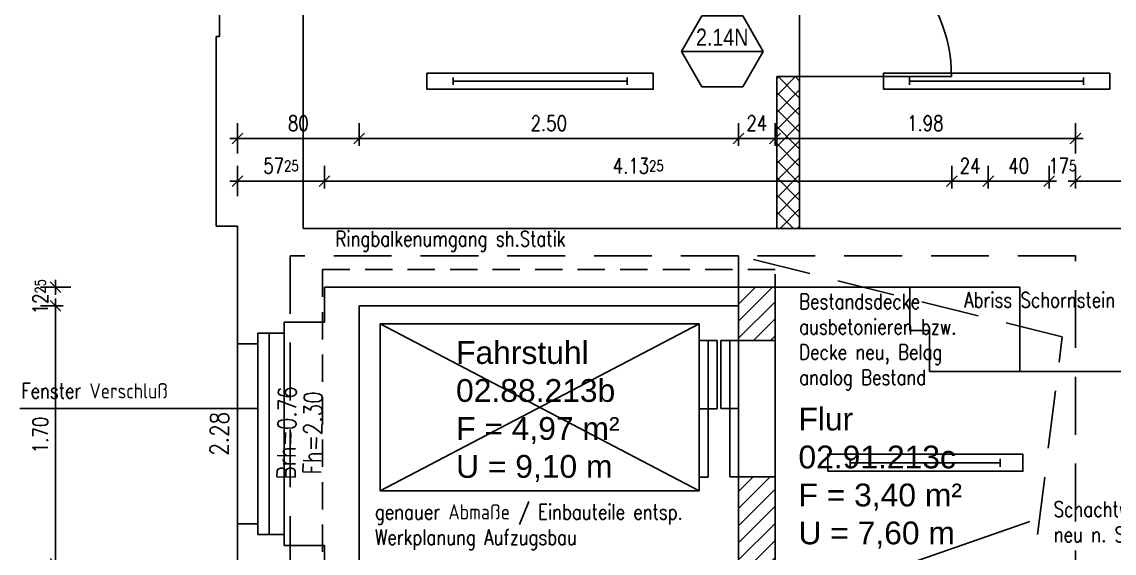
# Model space of a CAD drawing. Header units: metres. Extents: x 374 to 510, y -373 to -311.
# Drawn here: x 396.88 to 404.08, y -322.61 to -319.11 of the extents above; entities that cross this region are included whole.
import ezdxf
from ezdxf.enums import TextEntityAlignment as Align

# ---------------------------------------------------------------- set-up
doc = ezdxf.new("R2010")
doc.units = ezdxf.units.M
doc.header["$LTSCALE"] = 0.03
for name, pattern in [('AUSGEZOGEN', [0]), ('GESTRICHELT', [9, 6, -3]), ('STRICHLINIE', [19.05, 12.7, -6.35])]:
    doc.linetypes.add(name, pattern=pattern)
doc.layers.get('0').update_dxf_attribs({"linetype": 'CONTINUOUS'})
doc.layers.get('Defpoints').update_dxf_attribs({"linetype": 'CONTINUOUS'})
for name, color, linetype in [('A_abriss', 44, '_ABBRUCH'), ('A_ansicht', 9, 'CONTINUOUS'), ('A_aufzug', 3, 'CONTINUOUS'), ('A_fenster', 7, 'CONTINUOUS'), ('A_höhen', 3, 'CONTINUOUS'), ('A_MÖBEL', 1, 'CONTINUOUS'), ('A_NR_TÜR', 1, 'CONTINUOUS'), ('A_schraffur', 10, 'CONTINUOUS'), ('A_text', 5, 'CONTINUOUS'), ('A_trockenbau', 2, 'CONTINUOUS'), ('A_Tuernummern', 1, 'CONTINUOUS'), ('A_TXT-TUER', 1, 'CONTINUOUS'), ('A_türen', 9, 'CONTINUOUS'), ('A_verdeckt', 8, 'STRICHLINIE'), ('A_wände', 4, 'CONTINUOUS'), ('A_WÄNDE_NEU', 6, 'CONTINUOUS'), ('CKMA0002', 2, 'CONTINUOUS'), ('E__LEUCHTEN', 6, 'AUSGEZOGEN')]:
    doc.layers.add(name, color=color, linetype=linetype)
doc.styles.add('arial-n', font='ARIALN.TTF')
doc.styles.add('NORM', font='simplex.shx', dxfattribs={"width": 0.7, "bigfont": 'bigfont.shx'})
doc.styles.add('PITSIMP8', font='PITSIMP8.SHX')
doc.styles.add('SIMPLEX', font='simplex.shx', dxfattribs={"width": 0.8, "height": 0.1})
doc.styles.get("Standard").update_dxf_attribs({"font": 'ARIAL.TTF', "height": 1})
doc.linetypes.add('_ABBRUCH', pattern='A,25,[101,cadkon.shx,S=3.5,R=0,X=0,Y=0],25', length=50)
doc.dimstyles.get("Standard").update_dxf_attribs({"dimtxt": 0.1, "dimasz": 0.05, "dimexe": 0.1, "dimexo": 0.0625, "dimgap": 0.05, "dimtad": 1, "dimdec": 3, "dimrnd": 0.0025, "dimzin": 0, "dimdsep": 46, "dimlunit": 3, "dimtxsty": 'SIMPLEX', "dimblk": 'DIMCROSS', "dimcen": 0.09, "dimdle": 0.025, "dimclrd": 1, "dimclre": 1, "dimclrt": 6, "dimadec": 0, "dimazin": 0, "dimtfac": 1, "dimtdec": 3, "dimtofl": 0, "dimtmove": 2, "dimatfit": 3, "dimldrblk": 'DIMCROSS', "dimfxl": 1, "dimtvp": 1, "dimtolj": 1, "dimtzin": 0, "dimarcsym": 0})

# ---------------------------------------------------------------- blocks, each defined once
blk = doc.blocks.new('Aufzug')
at = {"layer": 'A_aufzug', "color": 1, "linetype": 'GESTRICHELT'}
for p, q in [((2.74, 0.24), (-0.24, 0.24)), ((-0.24, 0.24), (-0.24, -1.94)), ((2.74, 0.03), (2.74, 0.24))]:
    blk.add_line(p, q, dxfattribs=at)
at = {"layer": 'A_aufzug', "linetype": 'Continuous'}
for p, q in [((2.5, 0), (0, 0)), ((0, 0), (0, -1.7)), ((2.5, -1.7), (2.5, 0)), ((2.74, -1.94), (2.74, 0.03)), ((2.2395, -0.1186), (0.1395, -0.1186)), ((0.1395, -0.1186), (0.1395, -1.2186)), ((2.2395, -1.2186), (2.2395, -0.1186)), ((2.2995, -0.2274), (2.2395, -0.2274)), ((2.2995, -0.2274), (2.2995, -0.6774)), ((2.3595, -0.2274), (2.2995, -0.2274)), ((2.3595, -0.6774), (2.3595, -0.2274)), ((2.3834, -0.2266), (2.3834, -0.6766)), ((2.4434, -0.2266), (2.3834, -0.2266)), ((2.4434, -0.6766), (2.4434, -0.2266)), ((2.4435, -0.2266), (2.5, -0.2266)), ((2.74, -0.2266), (2.5, -0.2266)), ((2.2995, -0.6774), (2.2395, -0.6774)), ((2.2395, -0.6774), (2.2395, -1.1276)), ((2.2995, -1.1276), (2.2995, -0.6774)), ((2.2995, -0.6774), (2.3595, -0.6774)), ((2.3834, -0.6766), (2.4434, -0.6766)), ((2.4414, -0.6766), (2.4414, -1.1266)), ((2.5, -0.6766), (2.4434, -0.6766)), ((2.2395, -1.1276), (2.2995, -1.1276)), ((2.4414, -1.1266), (2.5, -1.1266)), ((2.5, -1.1266), (2.74, -1.1266)), ((0.1395, -1.2186), (2.2395, -1.2186)), ((0, -1.7), (2.5, -1.7)), ((-0.24, -1.94), (2.74, -1.94))]:
    blk.add_line(p, q, dxfattribs=at)
blk = doc.blocks.new('DIMCROSS')
at = {"color": 0, "linetype": 'ByBlock'}
blk.add_line((-1, 0), (1, 0), dxfattribs=at)
at = {"linetype": 'ByBlock'}
blk.add_line((-0.707107, -0.707107), (0.707107, 0.707107), dxfattribs=at)
blk = doc.blocks.new('*D115')
at = {"layer": 'CKMA0002', "color": 1, "linetype": 'Continuous', "lineweight": -2}
for p, q in [((398.3044, -319.9777), (398.3044, -319.7777)), ((399.1044, -319.9277), (399.1044, -319.7777)), ((398.3544, -319.8777), (399.0544, -319.8777))]:
    blk.add_line(p, q, dxfattribs=at)
at = {"layer": 'Defpoints', "color": 0, "linetype": 'Continuous'}
for p in [(399.1044, -319.8777), (399.1044, -321.8799), (398.3044, -321.9299)]:
    blk.add_point(p, dxfattribs=at)
at = {"layer": 'CKMA0002', "color": 1, "linetype": 'Continuous', "lineweight": -2, "xscale": 0.05, "yscale": 0.05, "zscale": 0.05, "rotation": 180}
blk.add_blockref('DIMCROSS', (398.3044, -319.8777), dxfattribs=at)
at = {"layer": 'CKMA0002', "color": 1, "linetype": 'Continuous', "lineweight": -2, "xscale": 0.05, "yscale": 0.05, "zscale": 0.05}
blk.add_blockref('DIMCROSS', (399.1044, -319.8777), dxfattribs=at)
at = {"layer": 'CKMA0002', "color": 3, "linetype": 'Continuous', "insert": (398.7044, -319.7777), "char_height": 0.1, "attachment_point": 5, "style": 'SIMPLEX'}
blk.add_mtext('\\A1;80{\\A1\\H0.7x\\S;}', dxfattribs=at)
blk = doc.blocks.new('*D116')
at = {"layer": 'CKMA0002', "color": 1, "linetype": 'Continuous', "lineweight": -2}
for p, q in [((401.6044, -319.9277), (401.6044, -319.7777)), ((399.1544, -319.8777), (401.5544, -319.8777))]:
    blk.add_line(p, q, dxfattribs=at)
at = {"layer": 'Defpoints', "color": 0, "linetype": 'Continuous'}
for p in [(401.6044, -319.8777), (399.1044, -321.8799), (401.6044, -321.8799)]:
    blk.add_point(p, dxfattribs=at)
at = {"layer": 'CKMA0002', "color": 1, "linetype": 'Continuous', "lineweight": -2, "xscale": 0.05, "yscale": 0.05, "zscale": 0.05, "rotation": 180}
blk.add_blockref('DIMCROSS', (399.1044, -319.8777), dxfattribs=at)
at = {"layer": 'CKMA0002', "color": 1, "linetype": 'Continuous', "lineweight": -2, "xscale": 0.05, "yscale": 0.05, "zscale": 0.05}
blk.add_blockref('DIMCROSS', (401.6044, -319.8777), dxfattribs=at)
at = {"layer": 'CKMA0002', "color": 3, "linetype": 'Continuous', "insert": (400.3544, -319.7777), "char_height": 0.1, "attachment_point": 5, "style": 'SIMPLEX'}
blk.add_mtext('\\A1;2.50{\\A1\\H0.7x\\S;}', dxfattribs=at)
blk = doc.blocks.new('*D117')
at = {"layer": 'CKMA0002', "color": 1, "linetype": 'Continuous', "lineweight": -2}
for p, q in [((401.8444, -319.9277), (401.8444, -319.7777)), ((401.6544, -319.8777), (401.7944, -319.8777))]:
    blk.add_line(p, q, dxfattribs=at)
at = {"layer": 'Defpoints', "color": 0, "linetype": 'Continuous'}
for p in [(401.8444, -319.8777), (401.8444, -321.4665), (401.6044, -321.8799)]:
    blk.add_point(p, dxfattribs=at)
at = {"layer": 'CKMA0002', "color": 1, "linetype": 'Continuous', "lineweight": -2, "xscale": 0.05, "yscale": 0.05, "zscale": 0.05, "rotation": 180}
blk.add_blockref('DIMCROSS', (401.6044, -319.8777), dxfattribs=at)
at = {"layer": 'CKMA0002', "color": 1, "linetype": 'Continuous', "lineweight": -2, "xscale": 0.05, "yscale": 0.05, "zscale": 0.05}
blk.add_blockref('DIMCROSS', (401.8444, -319.8777), dxfattribs=at)
at = {"layer": 'CKMA0002', "color": 3, "linetype": 'Continuous', "insert": (401.7244, -319.7777), "char_height": 0.1, "attachment_point": 5, "style": 'SIMPLEX'}
blk.add_mtext('\\A1;24{\\A1\\H0.7x\\S;}', dxfattribs=at)
blk = doc.blocks.new('*D118')
at = {"layer": 'CKMA0002', "color": 1, "linetype": 'Continuous', "lineweight": -2}
for p, q in [((403.8244, -319.9777), (403.8244, -319.7777)), ((401.8944, -319.8777), (403.7744, -319.8777))]:
    blk.add_line(p, q, dxfattribs=at)
at = {"layer": 'Defpoints', "color": 0, "linetype": 'Continuous'}
for p in [(403.8244, -319.8777), (401.8444, -321.4665), (403.8244, -322.7906)]:
    blk.add_point(p, dxfattribs=at)
at = {"layer": 'CKMA0002', "color": 1, "linetype": 'Continuous', "lineweight": -2, "xscale": 0.05, "yscale": 0.05, "zscale": 0.05, "rotation": 180}
blk.add_blockref('DIMCROSS', (401.8444, -319.8777), dxfattribs=at)
at = {"layer": 'CKMA0002', "color": 1, "linetype": 'Continuous', "lineweight": -2, "xscale": 0.05, "yscale": 0.05, "zscale": 0.05}
blk.add_blockref('DIMCROSS', (403.8244, -319.8777), dxfattribs=at)
at = {"layer": 'CKMA0002', "color": 3, "linetype": 'Continuous', "insert": (402.8344, -319.7777), "char_height": 0.1, "attachment_point": 5, "style": 'SIMPLEX'}
blk.add_mtext('\\A1;1.98{\\A1\\H0.7x\\S;}', dxfattribs=at)
blk = doc.blocks.new('*D119')
at = {"layer": 'CKMA0002', "color": 1, "linetype": 'Continuous', "lineweight": -2}
for p, q in [((398.3044, -320.2586), (398.3044, -320.0586)), ((398.8769, -320.2086), (398.8769, -320.0586)), ((398.3544, -320.1586), (398.8269, -320.1586))]:
    blk.add_line(p, q, dxfattribs=at)
at = {"layer": 'Defpoints', "color": 0, "linetype": 'Continuous'}
for p in [(398.8769, -320.1586), (398.8769, -323.2402), (398.3044, -323.2902)]:
    blk.add_point(p, dxfattribs=at)
at = {"layer": 'CKMA0002', "color": 1, "linetype": 'Continuous', "lineweight": -2, "xscale": 0.05, "yscale": 0.05, "zscale": 0.05, "rotation": 180}
blk.add_blockref('DIMCROSS', (398.3044, -320.1586), dxfattribs=at)
at = {"layer": 'CKMA0002', "color": 1, "linetype": 'Continuous', "lineweight": -2, "xscale": 0.05, "yscale": 0.05, "zscale": 0.05}
blk.add_blockref('DIMCROSS', (398.8769, -320.1586), dxfattribs=at)
at = {"layer": 'CKMA0002', "color": 3, "linetype": 'Continuous', "insert": (398.5906, -320.0586), "char_height": 0.1, "attachment_point": 5, "style": 'SIMPLEX'}
blk.add_mtext('\\A1;57{\\A1\\H0.7x\\S25;}', dxfattribs=at)
blk = doc.blocks.new('*D120')
at = {"layer": 'CKMA0002', "color": 1, "linetype": 'Continuous', "lineweight": -2}
for p, q in [((403.0094, -320.2086), (403.0094, -320.0586)), ((398.9269, -320.1586), (402.9594, -320.1586))]:
    blk.add_line(p, q, dxfattribs=at)
at = {"layer": 'Defpoints', "color": 0, "linetype": 'Continuous'}
for p in [(403.0094, -320.1586), (398.8769, -323.2402), (403.0094, -324.0546)]:
    blk.add_point(p, dxfattribs=at)
at = {"layer": 'CKMA0002', "color": 1, "linetype": 'Continuous', "lineweight": -2, "xscale": 0.05, "yscale": 0.05, "zscale": 0.05, "rotation": 180}
blk.add_blockref('DIMCROSS', (398.8769, -320.1586), dxfattribs=at)
at = {"layer": 'CKMA0002', "color": 1, "linetype": 'Continuous', "lineweight": -2, "xscale": 0.05, "yscale": 0.05, "zscale": 0.05}
blk.add_blockref('DIMCROSS', (403.0094, -320.1586), dxfattribs=at)
at = {"layer": 'CKMA0002', "color": 3, "linetype": 'Continuous', "insert": (400.9431, -320.0586), "char_height": 0.1, "attachment_point": 5, "style": 'SIMPLEX'}
blk.add_mtext('\\A1;4.13{\\A1\\H0.7x\\S25;}', dxfattribs=at)
blk = doc.blocks.new('*D121')
at = {"layer": 'CKMA0002', "color": 1, "linetype": 'Continuous', "lineweight": -2}
for p, q in [((403.2494, -320.2086), (403.2494, -320.0586)), ((403.0594, -320.1586), (403.1994, -320.1586))]:
    blk.add_line(p, q, dxfattribs=at)
at = {"layer": 'Defpoints', "color": 0, "linetype": 'Continuous'}
for p in [(403.2494, -320.1586), (403.2494, -323.9269), (403.0094, -324.0546)]:
    blk.add_point(p, dxfattribs=at)
at = {"layer": 'CKMA0002', "color": 1, "linetype": 'Continuous', "lineweight": -2, "xscale": 0.05, "yscale": 0.05, "zscale": 0.05, "rotation": 180}
blk.add_blockref('DIMCROSS', (403.0094, -320.1586), dxfattribs=at)
at = {"layer": 'CKMA0002', "color": 1, "linetype": 'Continuous', "lineweight": -2, "xscale": 0.05, "yscale": 0.05, "zscale": 0.05}
blk.add_blockref('DIMCROSS', (403.2494, -320.1586), dxfattribs=at)
at = {"layer": 'CKMA0002', "color": 3, "linetype": 'Continuous', "insert": (403.1294, -320.0586), "char_height": 0.1, "attachment_point": 5, "style": 'SIMPLEX'}
blk.add_mtext('\\A1;24{\\A1\\H0.7x\\S;}', dxfattribs=at)
blk = doc.blocks.new('*D122')
at = {"layer": 'CKMA0002', "color": 1, "linetype": 'Continuous', "lineweight": -2}
for p, q in [((403.6494, -320.2086), (403.6494, -320.0586)), ((403.2994, -320.1586), (403.5994, -320.1586))]:
    blk.add_line(p, q, dxfattribs=at)
at = {"layer": 'Defpoints', "color": 0, "linetype": 'Continuous'}
for p in [(403.6494, -320.1586), (403.6494, -323.7514), (403.2494, -323.9269)]:
    blk.add_point(p, dxfattribs=at)
at = {"layer": 'CKMA0002', "color": 1, "linetype": 'Continuous', "lineweight": -2, "xscale": 0.05, "yscale": 0.05, "zscale": 0.05, "rotation": 180}
blk.add_blockref('DIMCROSS', (403.2494, -320.1586), dxfattribs=at)
at = {"layer": 'CKMA0002', "color": 1, "linetype": 'Continuous', "lineweight": -2, "xscale": 0.05, "yscale": 0.05, "zscale": 0.05}
blk.add_blockref('DIMCROSS', (403.6494, -320.1586), dxfattribs=at)
at = {"layer": 'CKMA0002', "color": 3, "linetype": 'Continuous', "insert": (403.4494, -320.0586), "char_height": 0.1, "attachment_point": 5, "style": 'SIMPLEX'}
blk.add_mtext('\\A1;40{\\A1\\H0.7x\\S;}', dxfattribs=at)
blk = doc.blocks.new('*D123')
at = {"layer": 'CKMA0002', "color": 1, "linetype": 'Continuous', "lineweight": -2}
for p, q in [((403.8244, -320.2086), (403.8244, -320.0586)), ((403.5994, -320.1586), (403.5494, -320.1586)), ((403.8744, -320.1586), (403.9244, -320.1586))]:
    blk.add_line(p, q, dxfattribs=at)
at = {"layer": 'Defpoints', "color": 0, "linetype": 'Continuous'}
for p in [(403.8244, -320.1586), (403.8244, -323.6886), (403.6494, -323.7514)]:
    blk.add_point(p, dxfattribs=at)
at = {"layer": 'CKMA0002', "color": 1, "linetype": 'Continuous', "lineweight": -2, "xscale": 0.05, "yscale": 0.05, "zscale": 0.05}
blk.add_blockref('DIMCROSS', (403.6494, -320.1586), dxfattribs=at)
at = {"layer": 'CKMA0002', "color": 1, "linetype": 'Continuous', "lineweight": -2, "xscale": 0.05, "yscale": 0.05, "zscale": 0.05, "rotation": 180}
blk.add_blockref('DIMCROSS', (403.8244, -320.1586), dxfattribs=at)
at = {"layer": 'CKMA0002', "color": 3, "linetype": 'Continuous', "insert": (403.7369, -320.0586), "char_height": 0.1, "attachment_point": 5, "style": 'SIMPLEX'}
blk.add_mtext('\\A1;17{\\A1\\H0.7x\\S5;}', dxfattribs=at)
blk = doc.blocks.new('*D124')
at = {"layer": 'CKMA0002', "color": 1, "linetype": 'Continuous', "lineweight": -2}
for p, q in [((406.3964, -320.2586), (406.3964, -320.0586)), ((403.8744, -320.1586), (406.3464, -320.1586))]:
    blk.add_line(p, q, dxfattribs=at)
at = {"layer": 'Defpoints', "color": 0, "linetype": 'Continuous'}
for p in [(406.3964, -320.1586), (406.3964, -322.3947), (403.8244, -323.6886)]:
    blk.add_point(p, dxfattribs=at)
at = {"layer": 'CKMA0002', "color": 1, "linetype": 'Continuous', "lineweight": -2, "xscale": 0.05, "yscale": 0.05, "zscale": 0.05, "rotation": 180}
blk.add_blockref('DIMCROSS', (403.8244, -320.1586), dxfattribs=at)
at = {"layer": 'CKMA0002', "color": 1, "linetype": 'Continuous', "lineweight": -2, "xscale": 0.05, "yscale": 0.05, "zscale": 0.05}
blk.add_blockref('DIMCROSS', (406.3964, -320.1586), dxfattribs=at)
at = {"layer": 'CKMA0002', "color": 3, "linetype": 'Continuous', "insert": (405.1104, -320.0586), "char_height": 0.1, "attachment_point": 5, "style": 'SIMPLEX'}
blk.add_mtext('\\A1;2.57{\\A1\\H0.7x\\S25;}', dxfattribs=at)
blk = doc.blocks.new('*D128')
at = {"layer": 'CKMA0002', "color": 1, "linetype": 'Continuous', "lineweight": -2}
for p, q in [((397.1551, -320.9813), (397.0051, -320.9813)), ((397.1051, -322.6313), (397.1051, -321.0313))]:
    blk.add_line(p, q, dxfattribs=at)
at = {"layer": 'Defpoints', "color": 0, "linetype": 'Continuous'}
for p in [(397.1051, -320.9813), (401.0465, -320.9813), (401.0151, -322.6813)]:
    blk.add_point(p, dxfattribs=at)
at = {"layer": 'CKMA0002', "color": 1, "linetype": 'Continuous', "lineweight": -2, "xscale": 0.05, "yscale": 0.05, "zscale": 0.05}
for p, rotation in [((397.1051, -320.9813), 90), ((397.1051, -322.6813), 270)]:
    blk.add_blockref('DIMCROSS', p, dxfattribs=dict(at, rotation=rotation))
at = {"layer": 'CKMA0002', "color": 3, "linetype": 'Continuous', "insert": (397.0051, -321.8313), "char_height": 0.1, "attachment_point": 5, "rotation": 90, "style": 'SIMPLEX'}
blk.add_mtext('\\A1;1.70{\\A1\\H0.7x\\S;}', dxfattribs=at)
blk = doc.blocks.new('*D129')
at = {"layer": 'CKMA0002', "color": 1, "linetype": 'Continuous', "lineweight": -2}
for p, q in [((397.2051, -320.8584), (397.0051, -320.8584)), ((397.1051, -320.9813), (397.1051, -320.9813)), ((397.1051, -320.9813), (397.1051, -320.9813))]:
    blk.add_line(p, q, dxfattribs=at)
at = {"layer": 'Defpoints', "color": 0, "linetype": 'Continuous'}
for p in [(397.1051, -320.8584), (402.4859, -320.8584), (401.0465, -320.9813)]:
    blk.add_point(p, dxfattribs=at)
at = {"layer": 'CKMA0002', "color": 1, "linetype": 'Continuous', "lineweight": -2, "xscale": 0.05, "yscale": 0.05, "zscale": 0.05}
for p, rotation in [((397.1051, -320.8584), 270), ((397.1051, -320.9813), 90)]:
    blk.add_blockref('DIMCROSS', p, dxfattribs=dict(at, rotation=rotation))
at = {"layer": 'CKMA0002', "color": 3, "linetype": 'Continuous', "insert": (397.0051, -320.9199), "char_height": 0.1, "attachment_point": 5, "rotation": 90, "style": 'SIMPLEX'}
blk.add_mtext('\\A1;12{\\A1\\H0.7x\\S25;}', dxfattribs=at)
blk = doc.blocks.new('Tür-Nr')
at = {"layer": 'A_NR_TÜR'}
for p, q in [((-0.0573, -108.8652), (0.0772, -108.6321)), ((0.0772, -108.6321), (0.3468, -108.6321)), ((0.4812, -108.8652), (0.3468, -108.6321)), ((-0.0573, -108.8652), (0.4812, -108.8652)), ((-0.0573, -108.8652), (0.0772, -109.0983)), ((0.4812, -108.8652), (0.3468, -109.0983)), ((0.0772, -109.0983), (0.3468, -109.0983))]:
    blk.add_line(p, q, dxfattribs=at)
at = {"layer": 'A_TXT-TUER', "style": 'arial-n', "flags": 4}
blk.add_attdef('TÜR-NR.', text='', height=0.1129, dxfattribs=at).set_placement((0.2114, -108.7723), align=Align.MIDDLE_CENTER)
at = {"layer": 'A_TXT-TUER', "style": 'NORM', "width": 0.7}
for tag, flags, p in [('BRANDSCHUTZ', 4, (0.2287, -108.9809)), ('DIN', 5, (0.214, -109.1983)), ('ABMESSUNG', 5, (0.214, -109.3327)), ('MATERIAL', 5, (0.214, -109.4671)), ('WANDART', 5, (0.214, -109.6015)), ('ZARGE', 5, (0.214, -109.7359)), ('SCHLOSS', 5, (0.214, -109.8703)), ('BESCHLÄGE', 5, (0.214, -110.0047)), ('SONSTIGES', 5, (0.214, -110.1391))]:
    blk.add_attdef(tag, text='', height=0.0784, dxfattribs=dict(at, flags=flags)).set_placement(p, align=Align.MIDDLE_CENTER)
blk = doc.blocks.new('2DEL_457')
for p, q in [((-0.3844, -0.2363), (-0.3844, 0.2363)), ((0.3844, -0.2363), (0.3844, 0.2363)), ((-0.3844, 0), (0.3844, 0))]:
    blk.add_line(p, q)
blk.add_lwpolyline([(-0.5, -0.5), (0.5, -0.5), (0.5, 0.5), (-0.5, 0.5)], close=True)
at = {"style": 'PITSIMP8', "flags": 9}
for tag, p in [('BEZEICHNUNG', (-0.0298, 0.1793)), ('RAUM/GRUPPE', (-0.0298, 0.1593)), ('POS.NR.G-LV', (-0.0298, 0.1393)), ('FABRIKAT', (-0.0298, 0.1193)), ('KENNUNG', (-0.0298, 0.0793)), ('LEISTUNG', (-0.0298, 0.0593)), ('TYP', (-0.0298, 0.0993)), ('VOLUMENSTROM', (-0.0298, 0.0393)), ('DRUCK/-STUFE', (-0.0298, 0.0193)), ('ANSCHLUSS', (-0.0298, -0.0007)), ('TEMPERATUR', (-0.0298, -0.0607)), ('GROESSE', (-0.0298, -0.0207)), ('DN', (-0.0298, -0.0407)), ('SCHUTZART', (-0.0298, -0.1007)), ('DREHZAHL', (-0.0298, -0.0807)), ('SPANNUNG/FREQUENZ', (-0.0298, -0.1207)), ('GEWICHT', (-0.0298, -0.1407)), ('FREI', (-0.0298, -0.1607)), ('FREI', (-0.0298, -0.1807)), ('FREI', (-0.0298, -0.2007))]:
    blk.add_attdef(tag, text='', height=0.01, dxfattribs=at).set_placement(p, align=Align.MIDDLE)
blk = doc.blocks.new('2DEL_458')
for p, q in [((-0.3844, -0.2363), (-0.3844, 0.2363)), ((0.3844, -0.2363), (0.3844, 0.2363)), ((-0.3844, 0), (0.3844, 0))]:
    blk.add_line(p, q)
blk.add_lwpolyline([(-0.5, -0.5), (0.5, -0.5), (0.5, 0.5), (-0.5, 0.5)], close=True)
at = {"style": 'PITSIMP8', "flags": 9}
for tag, p in [('RAUM/GRUPPE', (-0.0298, 0.1593)), ('BEZEICHNUNG', (-0.0298, 0.1793)), ('POS.NR.G-LV', (-0.0298, 0.1393)), ('FABRIKAT', (-0.0298, 0.1193)), ('TYP', (-0.0298, 0.0993)), ('KENNUNG', (-0.0298, 0.0793)), ('LEISTUNG', (-0.0298, 0.0593)), ('VOLUMENSTROM', (-0.0298, 0.0393)), ('DRUCK/-STUFE', (-0.0298, 0.0193)), ('ANSCHLUSS', (-0.0298, -0.0007)), ('GROESSE', (-0.0298, -0.0207)), ('DN', (-0.0298, -0.0407)), ('TEMPERATUR', (-0.0298, -0.0607)), ('SCHUTZART', (-0.0298, -0.1007)), ('DREHZAHL', (-0.0298, -0.0807)), ('SPANNUNG/FREQUENZ', (-0.0298, -0.1207)), ('GEWICHT', (-0.0298, -0.1407)), ('FREI', (-0.0298, -0.1607)), ('FREI', (-0.0298, -0.1807)), ('FREI', (-0.0298, -0.2007))]:
    blk.add_attdef(tag, text='', height=0.01, dxfattribs=at).set_placement(p, align=Align.MIDDLE)

msp = doc.modelspace()

# ---------------------------------------------------------------- hatches: boundary and pattern name
at = {"layer": 'A_schraffur', "linetype": 'Continuous'}
h = msp.add_hatch(dxfattribs=at)
h.set_pattern_fill('ANSI37', color=256, scale=0.025, style=0)
h.paths.add_polyline_path([(401.85672, -318.47099), (402.0067, -318.47099), (402.0067, -318.47095, -0.0000031), (402.00672, -318.47095), (402.00677, -314.37133), (401.85677, -314.37132)])
h.paths.add_polyline_path([(402.0067, -319.47095), (401.8567, -319.47095), (401.85669, -320.47095), (402.00669, -320.47095)])
h = msp.add_hatch(dxfattribs=at)
h.set_pattern_fill('ANSI31', color=256, scale=0.025, style=0)
h.paths.add_polyline_path([(401.60436, -322.64579), (401.60436, -322.68134), (398.87686, -322.68134), (398.87685, -322.92134), (401.71117, -322.92134)])
h.paths.add_polyline_path([(401.84435, -322.1079), (401.60436, -322.1079), (401.60436, -322.64579), (401.71117, -322.92134), (401.84435, -322.92134)])
h.paths.add_polyline_path([(401.84435, -320.85841), (401.60436, -320.85841), (401.60436, -320.98134), (401.60436, -320.98134), (401.60436, -321.2079), (401.84435, -321.2079)])

# ---------------------------------------------------------------- linework, layer by layer
at = {"layer": 'A_abriss', "ltscale": 0.3}
for p, q in [((402.73162, -320.85841), (402.73163, -321.14338)), ((402.73163, -321.14338), (402.86161, -321.14339)), ((402.86161, -321.14339), (402.86162, -321.41337)), ((402.86162, -321.41337), (403.45685, -321.41337))]:
    msp.add_line(p, q, dxfattribs=at)
at = {"layer": 'A_ansicht', "color": 9, "linetype": 'Continuous'}
for p, q in [((398.61186, -322.48579), (398.61185, -321.16088)), ((398.30436, -322.4158), (398.30436, -321.23086))]:
    msp.add_line(p, q, dxfattribs=at)
at = {"layer": 'A_fenster', "linetype": 'Continuous'}
for p, q in [((398.51186, -322.48579), (398.51187, -321.16086)), ((398.43686, -322.4158), (398.43686, -321.23086))]:
    msp.add_line(p, q, dxfattribs=at)
at = {"layer": 'A_MÖBEL'}
for p, q in [((399.24386, -321.09992), (401.34386, -322.19992)), ((401.34386, -321.09992), (399.24386, -322.19992))]:
    msp.add_line(p, q, dxfattribs=at)
msp.add_lwpolyline([(399.24386, -321.09992), (401.34386, -321.09992), (401.34386, -322.19992), (399.24386, -322.19992)], close=True, dxfattribs=at)
at = {"layer": 'A_text'}
for p, q in [((396.86988, -321.65658), (398.43686, -321.65658)), ((403.52238, -322.40178), (402.41737, -322.78499))]:
    msp.add_line(p, q, dxfattribs=at)
at = {"layer": 'A_trockenbau', "linetype": 'Continuous'}
for p, q in [((401.8567, -319.47095), (401.85669, -320.47095)), ((401.8567, -319.47095), (402.0067, -319.47095)), ((402.0067, -319.47095), (402.00669, -320.47095))]:
    msp.add_line(p, q, dxfattribs=at)
at = {"layer": 'A_türen', "color": 10, "linetype": 'Continuous'}
for q in [(402.0067, -318.47095), (403.0067, -319.47095)]:
    msp.add_line((402.0067, -319.47095), q, dxfattribs=at)
msp.add_arc((402.0067, -319.47095), 1, 0, 90, dxfattribs=at)
at = {"layer": 'A_verdeckt'}
for p, q in [((401.60477, -320.65134), (398.65129, -320.65165)), ((398.65129, -320.65165), (398.65129, -327.02333)), ((403.73605, -321.18498), (401.60436, -320.65134)), ((401.84435, -321.2079), (401.84435, -322.1079)), ((403.00935, -327.02333), (403.73605, -321.18498))]:
    msp.add_line(p, q, dxfattribs=at)
msp.add_lwpolyline([(403.82435, -326.40135), (403.82435, -320.65134), (401.60436, -320.65134), (401.60436, -322.92134), (403.00935, -322.92134), (403.00935, -327.02333), (403.82435, -327.02333)], close=True, dxfattribs=at)
at = {"layer": 'A_wände', "linetype": 'Continuous'}
for p, q in [((398.73687, -320.47095), (398.73687, -314.37133)), ((398.18437, -315.02133), (398.18436, -319.20633)), ((398.18436, -319.20633), (398.16436, -319.20634)), ((398.16436, -319.20634), (398.16437, -320.45633)), ((398.16437, -320.45633), (398.30436, -320.45634)), ((398.30436, -320.45634), (398.30436, -321.23086)), ((404.14227, -320.47095), (398.73687, -320.47095)), ((398.87686, -320.85841), (402.73162, -320.85841)), ((398.87686, -321.08838), (398.87686, -320.85841)), ((402.73162, -320.85841), (403.45685, -320.85841)), ((403.45685, -320.85841), (403.45685, -321.41337)), ((398.61185, -321.16088), (398.61186, -321.08837)), ((398.61186, -321.08837), (398.87686, -321.08838)), ((398.43686, -321.23086), (398.43687, -321.16087)), ((398.43687, -321.16087), (398.61185, -321.16088)), ((398.30436, -321.23086), (398.43686, -321.23086)), ((403.45685, -321.41337), (404.37473, -321.41337))]:
    msp.add_line(p, q, dxfattribs=at)
msp.add_lwpolyline([(398.61185, -322.97327), (398.87685, -322.97329), (398.87686, -322.55829), (398.61186, -322.5583), (398.61186, -322.48579), (398.43685, -322.48579), (398.43686, -322.4158), (398.30436, -322.4158), (398.30436, -323.11577), (398.43687, -323.11577), (398.43686, -323.04576), (398.61187, -323.04577), (398.61185, -322.97327)], dxfattribs=at)
at = {"layer": 'A_WÄNDE_NEU'}
for points in [[(401.84435, -320.85841), (401.84435, -321.2079), (401.60436, -321.2079), (401.60436, -320.85841)], [(398.87686, -322.68134), (401.60436, -322.68134), (401.60436, -322.1079), (401.84435, -322.1079), (401.84435, -322.68134), (403.82435, -322.68134), (403.82435, -325.40341), (403.64935, -325.40341)]]:
    msp.add_lwpolyline(points, dxfattribs=at)

# ---------------------------------------------------------------- block references
at = {"layer": 'A_Tuernummern'}
ref = msp.add_blockref('Tür-Nr', (401.28534, -210.43906), dxfattribs=at)
ref.add_attrib('TÜR-NR.', '2.14N', dxfattribs={"layer": 'A_TXT-TUER', "height": 0.112896, "style": 'arial-n'}).set_placement((401.4967, -319.2114), align=Align.MIDDLE_CENTER)
at = {"layer": 'A_wände'}
msp.add_blockref('Aufzug', (399.10436, -320.98134), dxfattribs=at)
at = {"layer": 'E__LEUCHTEN', "color": 1, "xscale": 1.491389900000001, "yscale": 0.1053852800000072, "zscale": 1.4913899}
for p in [(400.29679, -319.50097), (403.30395, -319.50097)]:
    msp.add_blockref('2DEL_458', p, dxfattribs=at)
at = {"layer": 'E__LEUCHTEN', "color": 5, "xscale": 1.285160624999662, "yscale": 0.1120140000000447, "zscale": 1.285160625}
msp.add_blockref('2DEL_457', (402.83435, -322.01384), dxfattribs=at)

# ---------------------------------------------------------------- texts
at = {"layer": 'A_höhen', "linetype": 'Continuous', "style": 'SIMPLEX', "width": 0.8}
for s, p in [('Brh=0.76', (398.6285, -321.81753)), ('Fh=2.30', (398.79848, -321.81753)), ('2.28', (398.18435, -321.82332))]:
    msp.add_text(s, height=0.12, rotation=89.1, dxfattribs=at).set_placement(p, align=Align.MIDDLE_CENTER)
at = {"layer": 'A_text', "linetype": 'Continuous', "char_height": 0.1, "attachment_point": 1, "style": 'SIMPLEX'}
for s, insert, width in [('Ringbalkenumgang sh.Statik', (398.94956, -320.48888), 3.3134309), ('Abriss Schornstein', (403.091, -320.89132), 1.3057), ('Bestandsdecke ausbetonieren bzw. Decke neu, Belag analog Bestand', (402.00399, -320.90166), 1.1525), ('Fenster Verschluß\\P ', (396.8795, -321.4904), 1.4431), ('genauer Abmaße / Einbauteile entsp.\\PWerkplanung Aufzugsbau', (399.20934, -322.28796), 2.3469628), ('\\Fsimplex.shx;Schachtwand neu n. Statik', (403.68019, -322.27005), 1)]:
    msp.add_mtext(s, dxfattribs=dict(at, insert=insert, width=width))
at = {"layer": 'A_text', "linetype": 'Continuous', "char_height": 0.15, "width": 6.6459, "attachment_point": 1}
for s, insert in [('Fahrstuhl\\P02.88.213b\\PF = 4,97 m² \\PU = 9,10 m', (399.7434, -321.21319)), ('Flur\\P02.91.213c\\PF = 3,40 m²\\PU = 7,60 m', (401.99877, -321.65135))]:
    msp.add_mtext(s, dxfattribs=dict(at, insert=insert))

# ---------------------------------------------------------------- dimensions: what is measured, and where the dimension line sits
at = {"layer": 'CKMA0002', "linetype": 'Continuous'}
for base, p1, p2, text, override, picture, middle in [((399.10436, -319.87769), (398.30436, -321.9299), (399.10436, -321.8799), '80{\\A1\\H0.7x\\S;}', {"dimexo": 1.95221, "dimclrt": 3, "dimtix": 1}, '*D115', (398.70436, -319.77769)), ((401.60436, -319.87769), (399.10436, -321.8799), (401.60436, -321.8799), '2.50{\\A1\\H0.7x\\S;}', {"dimexo": 1.95221, "dimse1": 1, "dimclrt": 3, "dimtix": 1}, '*D116', (400.35436, -319.77769)), ((401.84435, -319.87769), (401.60436, -321.8799), (401.84435, -321.46654), '24{\\A1\\H0.7x\\S;}', {"dimexo": 1.538849, "dimse1": 1, "dimclrt": 3, "dimtix": 1}, '*D117', (401.72436, -319.77769)), ((403.82435, -319.87769), (401.84435, -321.46654), (403.82435, -322.79062), '1.98{\\A1\\H0.7x\\S;}', {"dimexo": 2.812931, "dimse1": 1, "dimclrt": 3, "dimtix": 1}, '*D118', (402.83435, -319.77769)), ((398.87685, -320.15864), (398.30436, -323.29018), (398.87685, -323.24018), '57{\\A1\\H0.7x\\S25;}', {"dimexo": 3.03154, "dimclrt": 3, "dimtix": 1}, '*D119', (398.59061, -320.05864)), ((403.00935, -320.15864), (398.87685, -323.24018), (403.00935, -324.05463), '4.13{\\A1\\H0.7x\\S25;}', {"dimexo": 3.845989, "dimse1": 1, "dimclrt": 3, "dimtix": 1}, '*D120', (400.9431, -320.05864)), ((403.24935, -320.15864), (403.00935, -324.05463), (403.24935, -323.92689), '24{\\A1\\H0.7x\\S;}', {"dimexo": 3.718242, "dimse1": 1, "dimclrt": 3, "dimtix": 1}, '*D121', (403.12935, -320.05864)), ((403.64935, -320.15864), (403.24935, -323.92689), (403.64935, -323.75139), '40{\\A1\\H0.7x\\S;}', {"dimexo": 3.542748, "dimse1": 1, "dimclrt": 3, "dimtix": 1}, '*D122', (403.44935, -320.05864)), ((403.82435, -320.15864), (403.64935, -323.75139), (403.82435, -323.68865), '17{\\A1\\H0.7x\\S5;}', {"dimexo": 3.480002, "dimse1": 1, "dimclrt": 3, "dimtix": 1}, '*D123', (403.73685, -320.05864)), ((406.39639, -320.15864), (403.82435, -323.68865), (406.39639, -322.39474), '2.57{\\A1\\H0.7x\\S25;}', {"dimexo": 2.136095, "dimse1": 1, "dimclrt": 3, "dimtix": 1}, '*D124', (405.11037, -320.05864))]:
    dim = msp.add_linear_dim(base=base, p1=p1, p2=p2, text=text, dimstyle='Standard', override=override, dxfattribs=at)
    dim.commit()
    dim.dimension.update_dxf_attribs({"geometry": picture, "text_midpoint": middle})
for base, p1, p2, text, override, picture, middle in [((397.10513, -320.85841), (401.04653, -320.98134), (402.48591, -320.85841), '12{\\A1\\H0.7x\\S25;}', {"dimexo": 5.280783, "dimse1": 1, "dimclrt": 3, "dimtix": 1}, '*D129', (397.00513, -320.91987)), ((397.10513, -320.98134), (401.01505, -322.68134), (401.04653, -320.98134), '1.70{\\A1\\H0.7x\\S;}', {"dimexo": 3.891403, "dimse1": 1, "dimclrt": 3, "dimtix": 1}, '*D128', (397.00513, -321.83134))]:
    dim = msp.add_linear_dim(base=base, p1=p1, p2=p2, angle=90, text=text, dimstyle='Standard', override=override, dxfattribs=at)
    dim.commit()
    dim.dimension.update_dxf_attribs({"geometry": picture, "text_midpoint": middle})

doc.saveas('drawing.dxf')
